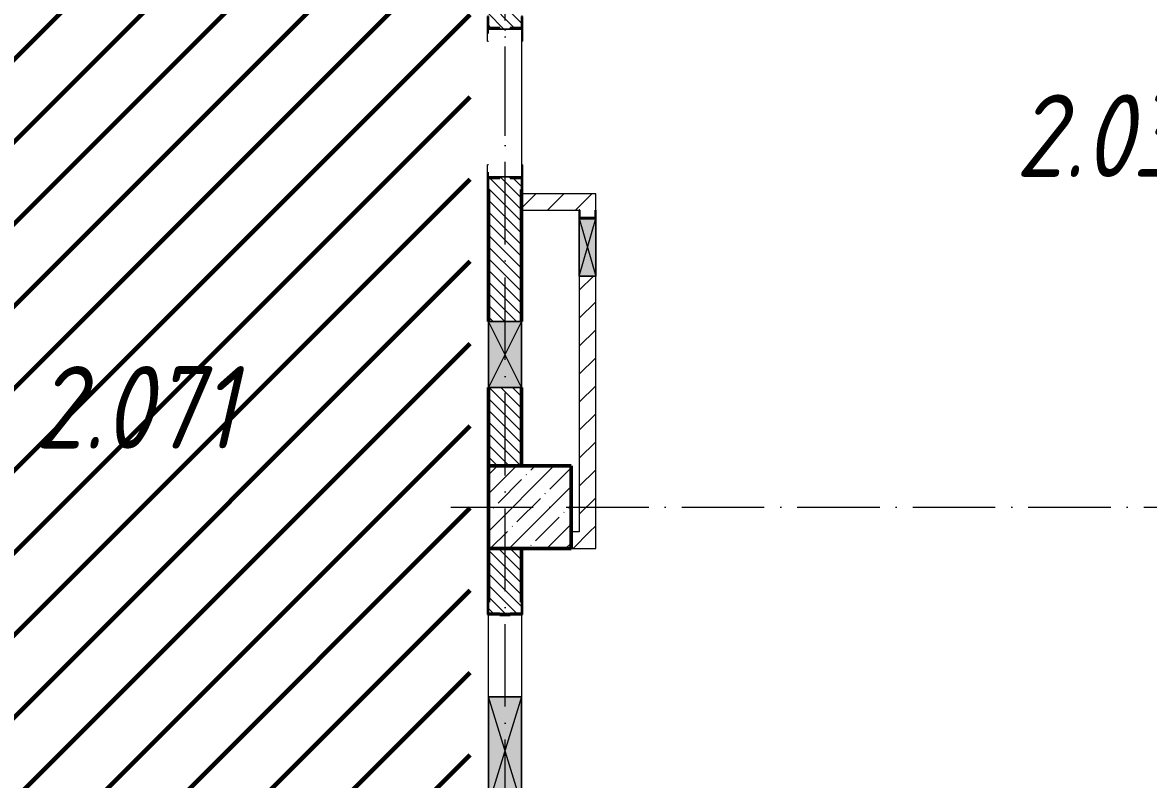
# Model space of a CAD drawing. Header units: millimetres. Extents: x -606178 to 312196, y -19338 to 632709.
# Drawn here: x -174476 to -167651, y 487475 to 492063 of the extents above; entities that cross this region are included whole.
import ezdxf

# ---------------------------------------------------------------- set-up
doc = ezdxf.new("R2010")
doc.units = ezdxf.units.MM
doc.linetypes.add('50_200_ШТРИХ_1Т_ш5_п1_п1_', pattern=[700, 500, -100, 0, -100])
for name, color, linetype, lineweight in [('6.4.1) Окр пт с инж. ПТ2.16', 3, 'Continuous', 60), ('A-DETL-GENF-OTLN', 7, 'Continuous', 9), ('A-GENM-____-MCUT', 7, 'Continuous', 25), ('A-GENM-____-OTLN', 7, 'Continuous', 9), ('A-GENM-____-OTLN-1', 7, 'Continuous', 25), ('A-GLAZ-____-OTLN', 7, 'Continuous', 9), ('A-WALL-____-MCUT-2', 7, 'Continuous', 50), ('A-WALL-____-PATT-1', 7, 'Continuous', 9), ('A-WALL-FNSH-MCUT-1', 7, 'Continuous', 9), ('I-WALL-____-OTLN', 7, 'Continuous', 9), ('S-COLS-____-MCUT', 7, 'Continuous', 50), ('S-COLS-____-OTLN', 7, 'Continuous', 9), ('S-GRID-____-OTLN-1', 7, '50_200_ШТРИХ_1Т_ш5_п1_п1_', 9), ('Марки помещений', 7, 'Continuous', 9)]:
    doc.layers.add(name, color=color, linetype=linetype, lineweight=lineweight)
doc.styles.add('ISOCPEUR_I_3', font='isocpeui.ttf', dxfattribs={"width": 0.85, "height": 2.2})
pattern_1 = [(135, (-264901.3, 451794.26), (-35.35534, -35.35534), [])]
pattern_2 = [(45, (-264901.3, 451794.26), (-84.85281, 84.85281), [])]

# ---------------------------------------------------------------- blocks, each defined once
blk = doc.blocks.new('BSC_Колонна _Прямоугольная - 500х500-V31-АР1_План отверстий 2 этажа в осях 1-64_А-ГГ')
at = {"layer": 'S-COLS-____-OTLN'}
h = blk.add_hatch(dxfattribs=at)
h.set_pattern_fill('FP_60', color=256, style=0, pattern_type=2)
h.set_pattern_definition([(45, (-93500, -37331.04), (-114.04925, 114.04925), []), (45, (-93385.95, -37331.04), (-114.04925, 114.04925), [201.613, -40.323, 3.353, -36.97])])
h.paths.add_polyline_path([(-250, -250), (250, -250), (250, 250), (-250, 250)], flags=0)
at = {"layer": 'S-COLS-____-MCUT'}
for p, q in [((250, 250), (-250, 250)), ((-250, 250), (-250, -250)), ((250, -250), (250, 250)), ((-250, -250), (250, -250))]:
    blk.add_line(p, q, dxfattribs=at)
blk = doc.blocks.new('Фахверк_СКБ_Уголок - 200_3960-28268576-АР1_План отверстий 2 этажа в осях 1-64_А-ГГ')
at = {"layer": 'A-GENM-____-MCUT'}
for p, q in [((200, 156), (125, 156)), ((125, 156), (125, 81)), ((131, 81), (131, 150)), ((131, 150), (200, 150)), ((200, 150), (200, 156)), ((125, 81), (131, 81)), ((131, 19), (125, 19)), ((125, 19), (125, -56)), ((131, -50), (131, 19)), ((125, -56), (200, -56)), ((200, -50), (131, -50)), ((200, -56), (200, -50))]:
    blk.add_line(p, q, dxfattribs=at)
blk = doc.blocks.new('154_Стойка_СКБ_Уголок - СМ-2480_200-28346303-АР1_План отверстий 2 этажа в осях 1-64_А-ГГ')
at = {"layer": 'A-GENM-____-MCUT'}
for p, q in [((125, 156), (125, 81)), ((200, 156), (125, 156)), ((131, 81), (131, 150)), ((131, 150), (200, 150)), ((200, 150), (200, 156)), ((125, 81), (131, 81)), ((131, 19), (125, 19)), ((125, 19), (125, -56)), ((131, -50), (131, 19)), ((125, -56), (200, -56)), ((200, -50), (131, -50)), ((200, -56), (200, -50))]:
    blk.add_line(p, q, dxfattribs=at)
blk = doc.blocks.new('Стойка_Влож_Полоса боковая - Полоса-28213942-АР1_План отверстий 2 этажа в осях 1-64_А-ГГ')
at = {"layer": 'A-GENM-____-OTLN'}
for p, q in [((-5, 60), (0, 60)), ((-5, -60), (-5, 60)), ((0, 31), (0, -31)), ((0, -60), (-5, -60))]:
    blk.add_line(p, q, dxfattribs=at)
blk = doc.blocks.new('Стойка_Влож_Уголок_Опорный - Уголок-28213941-АР1_План отверстий 2 этажа в осях 1-64_А-ГГ')
at = {"layer": 'A-GENM-____-OTLN'}
for p, q in [((-212, -6), (-212, 0)), ((0, 0), (0, -6)), ((-212, -75), (-212, -6)), ((-212, -6), (-206, -6)), ((-6, -6), (0, -6)), ((0, -6), (0, -75)), ((-212, -75), (-206, -75)), ((-6, -75), (0, -75))]:
    blk.add_line(p, q, dxfattribs=at)
blk = doc.blocks.new('AR_Отверстие прямоугольное _в стене_ - AR_Отверстие прямоугольное _в стене__ОВ-36845443-АР1_План отверстий 2 этажа в осях 1-64_А-ГГ')
at = {"layer": 'A-GLAZ-____-OTLN'}
blk.add_hatch(color=256, dxfattribs=at).paths.add_polyline_path([(325, 100), (-325, 100), (-325, -100), (325, -100)], flags=0)
at = {"layer": 'A-DETL-GENF-OTLN'}
for p, q in [((-325, -100), (-325, 100)), ((-325, 100), (325, 100)), ((325, 100), (-325, -100)), ((-325, 100), (325, -100)), ((325, 100), (-325, 100)), ((-325, 100), (-325, -100)), ((325, 100), (325, -100)), ((325, -100), (325, 100)), ((325, -100), (-325, -100)), ((-325, -100), (325, -100))]:
    blk.add_line(p, q, dxfattribs=at)
blk = doc.blocks.new('AR_Отверстие прямоугольное _в стене_ - AR_Отверстие прямоугольное _в стене__ОВ-36848196-АР1_План отверстий 2 этажа в осях 1-64_А-ГГ')
at = {"layer": 'A-GLAZ-____-OTLN'}
blk.add_hatch(color=256, dxfattribs=at).paths.add_polyline_path([(-175, -50), (175, -50), (175, 50), (-175, 50), (-175, -47)], flags=0)
at = {"layer": 'A-DETL-GENF-OTLN'}
for p, q in [((-175, -50), (-175, 50)), ((-175, 50), (175, 50)), ((175, 50), (-175, -50)), ((-175, 50), (175, -50)), ((175, 50), (-175, 50)), ((-175, 50), (-175, -50)), ((175, -50), (-175, -50)), ((-175, -50), (175, -50))]:
    blk.add_line(p, q, dxfattribs=at)
blk = doc.blocks.new('AR_Отверстие прямоугольное _в стене_ - AR_Отверстие прямоугольное _в стене__ОВ-36848373-АР1_План отверстий 2 этажа в осях 1-64_А-ГГ')
at = {"layer": 'A-GLAZ-____-OTLN'}
blk.add_hatch(color=256, dxfattribs=at).paths.add_polyline_path([(200, 100), (-200, 100), (-200, -100), (200, -100)], flags=0)
at = {"layer": 'A-DETL-GENF-OTLN'}
for p, q in [((-200, -100), (-200, 100)), ((-200, 100), (200, 100)), ((200, 100), (-200, -100)), ((-200, 100), (200, -100)), ((200, 100), (-200, 100)), ((-200, 100), (-200, -100)), ((200, 100), (200, -100)), ((200, -100), (200, 100)), ((200, -100), (-200, -100)), ((-200, -100), (200, -100))]:
    blk.add_line(p, q, dxfattribs=at)
blk = doc.blocks.new('154_Фахверк_СКБ_Швеллер - Тип_100_3960_зеркало-36793856-АР1_План отверстий 2 этажа в осях 1-64_А-ГГ')
at = {"layer": 'A-GENM-____-MCUT'}
for p, q in [((175, 50), (125, 50)), ((125, 50), (125, -50)), ((128, 47), (175, 47)), ((128, -47), (128, 47)), ((175, 47), (175, 50)), ((125, -50), (175, -50)), ((175, -47), (128, -47)), ((175, -50), (175, -47))]:
    blk.add_line(p, q, dxfattribs=at)

msp = doc.modelspace()

# ---------------------------------------------------------------- hatches: boundary and pattern name
at = {"layer": '6.4.1) Окр пт с инж. ПТ2.16'}
h = msp.add_hatch(dxfattribs=at)
h.set_pattern_fill('ANSI31', color=256, scale=111)
h.paths.add_polyline_path([(-171763.3011, 493763.3011), (-172313.3011, 493763.3011), (-172282.8065, 494690.3933), (-175508.8065, 494690.3933), (-175539.3011, 478087.3011), (-174939.3011, 478087.3011), (-174939.3011, 476875.3011), (-171763.3011, 476875.3011)])
h.paths.add_polyline_path([(-171763.3011, 476875.3011), (-174939.3011, 476875.3011), (-174924.1531, 474383.4251), (-175540.0709, 474375.3011), (-175539.3011, 471331.8405), (-175539.3011, 457987.3011), (-175039.3011, 457987.3011), (-175039.3011, 450237.3011), (-172099.3011, 450237.3011), (-172099.3011, 450487.3011), (-171763.3011, 476575.3011)])
at = {"layer": 'A-WALL-____-PATT-1'}
h = msp.add_hatch(dxfattribs=at)
h.set_pattern_fill('FP_6', color=256, style=0, pattern_type=2)
h.set_pattern_definition(pattern_1)
h.paths.add_polyline_path([(-171651.3011, 489375.3011), (-171451.3011, 489375.3011), (-171451.3011, 489850.3011), (-171651.3011, 489850.3011)], flags=0)
h.paths.add_polyline_path([(-171451.3011, 490250.3011), (-171451.3011, 491119.3011), (-171520.3011, 491119.3011), (-171520.3011, 491125.3011), (-171582.3011, 491125.3011), (-171582.3011, 491119.3011), (-171651.3011, 491119.3011), (-171651.3011, 490250.3011), (-171538.3978, 490250.3011)], flags=0)
h.paths.add_polyline_path([(-171582.3011, 492025.3011), (-171520.3011, 492025.3011), (-171520.3011, 492031.3011), (-171451.3011, 492031.3011), (-171451.3011, 494225.3011), (-171651.3011, 494225.3011), (-171651.3011, 492031.3011), (-171582.3011, 492031.3011)], flags=0)
h = msp.add_hatch(dxfattribs=at)
h.set_pattern_fill('FP_4', color=256, style=0, pattern_type=2)
h.set_pattern_definition(pattern_2)
h.paths.add_polyline_path([(-171001.3011, 490925.3011), (-171001.3011, 491025.3011), (-171451.3011, 491025.3011), (-171451.3011, 490925.3011), (-171004.3011, 490925.3011)], flags=0)
h = msp.add_hatch(dxfattribs=at)
h.set_pattern_fill('FP_4', color=256, style=0, pattern_type=2)
h.set_pattern_definition(pattern_2)
h.paths.add_polyline_path([(-171101.3011, 488975.3011), (-171001.3011, 488975.3011), (-171001.3011, 490525.3011), (-171101.3011, 490525.3011), (-171101.3011, 490369.9035)], flags=0)
h.paths.add_polyline_path([(-171004.3011, 490878.3011), (-171004.3011, 490925.3011), (-171098.3011, 490925.3011), (-171098.3011, 490878.3011)], flags=0)
h = msp.add_hatch(dxfattribs=at)
h.set_pattern_fill('FP_4', color=256, style=0, pattern_type=2)
h.set_pattern_definition(pattern_2)
h.paths.add_polyline_path([(-171001.3011, 488875.3011), (-171001.3011, 488975.3011), (-171151.3011, 488975.3011), (-171151.3011, 488875.3011)], flags=0)
h = msp.add_hatch(dxfattribs=at)
h.set_pattern_fill('FP_6', color=256, style=0, pattern_type=2)
h.set_pattern_definition(pattern_1)
h.paths.add_polyline_path([(-171451.3011, 486375.3011), (-171451.3011, 486769.3011), (-171520.3011, 486769.3011), (-171520.3011, 486775.3011), (-171582.3011, 486775.3011), (-171582.3011, 486769.3011), (-171651.3011, 486769.3011), (-171651.3011, 486375.3011), (-171491.3011, 486375.3011)], flags=0)
h.paths.add_polyline_path([(-171520.3011, 488475.3011), (-171520.3011, 488481.3011), (-171451.3011, 488481.3011), (-171451.3011, 488875.3011), (-171651.3011, 488875.3011), (-171651.3011, 488481.3011), (-171582.3011, 488481.3011), (-171582.3011, 488475.3011)], flags=0)

# ---------------------------------------------------------------- linework, layer by layer
at = {"layer": 'A-WALL-____-MCUT-2'}
for p, q in [((-171651.3011, 491050.3011), (-171651.3011, 490250.3011)), ((-171451.3011, 490250.3011), (-171451.3011, 491050.3011)), ((-171651.3011, 489850.3011), (-171651.3011, 489375.3011)), ((-171451.3011, 489375.3011), (-171451.3011, 489850.3011)), ((-171651.3011, 488875.3011), (-171651.3011, 488550.3011)), ((-171451.3011, 488550.3011), (-171451.3011, 488875.3011)), ((-171582.3011, 488475.3011), (-171520.3011, 488475.3011))]:
    msp.add_line(p, q, dxfattribs=at)
at = {"layer": 'A-WALL-FNSH-MCUT-1'}
for p, q in [((-171001.3011, 491025.3011), (-171451.3011, 491025.3011)), ((-171001.3011, 490925.3011), (-171001.3011, 491025.3011)), ((-171451.3011, 490925.3011), (-171101.3011, 490925.3011)), ((-171101.3011, 490525.3011), (-171101.3011, 488975.3011)), ((-171001.3011, 488875.3011), (-171001.3011, 490525.3011)), ((-171101.3011, 488975.3011), (-171151.3011, 488975.3011)), ((-171151.3011, 488875.3011), (-171001.3011, 488875.3011))]:
    msp.add_line(p, q, dxfattribs=at)
at = {"layer": 'I-WALL-____-OTLN'}
for p, q in [((-171651.3011, 491995.3011), (-171651.3011, 492025.3011)), ((-171451.3011, 492025.3011), (-171451.3011, 491125.3011)), ((-171651.3011, 491125.3011), (-171651.3011, 491155.3011)), ((-171651.3011, 487975.3011), (-171651.3011, 488475.3011)), ((-171451.3011, 488475.3011), (-171451.3011, 487975.3011))]:
    msp.add_line(p, q, dxfattribs=at)
at = {"layer": 'S-GRID-____-OTLN-1'}
for p, q in [((-171551.3011, 491375.8881), (-171551.3011, 542687.1106)), ((-171551.3011, 447311.6528), (-171551.3011, 501675.2188)), ((-171880.0367, 489125.3011), (-160826.8945, 489125.3011))]:
    msp.add_line(p, q, dxfattribs=at)

# ---------------------------------------------------------------- block references
at = {"layer": 'A-GENM-____-OTLN'}
msp.add_blockref('Стойка_Влож_Уголок_Опорный - Уголок-28213941-АР1_План отверстий 2 этажа в осях 1-64_А-ГГ', (-171445.3011, 492025.3011), dxfattribs=at)
for name, p, rotation in [('Стойка_Влож_Полоса боковая - Полоса-28213942-АР1_План отверстий 2 этажа в осях 1-64_А-ГГ', (-171551.3011, 492025.3011), 89.99999999999991), ('Стойка_Влож_Уголок_Опорный - Уголок-28213941-АР1_План отверстий 2 этажа в осях 1-64_А-ГГ', (-171657.3011, 491125.3011), 180), ('Стойка_Влож_Полоса боковая - Полоса-28213942-АР1_План отверстий 2 этажа в осях 1-64_А-ГГ', (-171551.3011, 491125.3011), 269.9999999999999)]:
    msp.add_blockref(name, p, dxfattribs=dict(at, rotation=rotation))
at = {"layer": 'A-GENM-____-OTLN-1'}
for name, p, rotation in [('154_Стойка_СКБ_Уголок - СМ-2480_200-28346303-АР1_План отверстий 2 этажа в осях 1-64_А-ГГ', (-171501.3011, 491900.3011), 89.9999999999999), ('154_Стойка_СКБ_Уголок - СМ-2480_200-28346303-АР1_План отверстий 2 этажа в осях 1-64_А-ГГ', (-171601.3011, 491250.3011), 269.9999999999999), ('154_Фахверк_СКБ_Швеллер - Тип_100_3960_зеркало-36793856-АР1_План отверстий 2 этажа в осях 1-64_А-ГГ', (-171051.3011, 490750.3011), 89.99999999999659), ('Фахверк_СКБ_Уголок - 200_3960-28268576-АР1_План отверстий 2 этажа в осях 1-64_А-ГГ', (-171501.3011, 488350.3011), 89.9999999999999)]:
    msp.add_blockref(name, p, dxfattribs=dict(at, rotation=rotation))
at = {"layer": 'A-GLAZ-____-OTLN'}
for name, p, rotation in [('AR_Отверстие прямоугольное _в стене_ - AR_Отверстие прямоугольное _в стене__ОВ-36848196-АР1_План отверстий 2 этажа в осях 1-64_А-ГГ', (-171051.3011, 490700.3011), 89.99999999999659), ('AR_Отверстие прямоугольное _в стене_ - AR_Отверстие прямоугольное _в стене__ОВ-36848373-АР1_План отверстий 2 этажа в осях 1-64_А-ГГ', (-171551.3011, 490050.3011), 269.9999999999999), ('AR_Отверстие прямоугольное _в стене_ - AR_Отверстие прямоугольное _в стене__ОВ-36845443-АР1_План отверстий 2 этажа в осях 1-64_А-ГГ', (-171551.3011, 487650.3011), 269.9999999999999)]:
    msp.add_blockref(name, p, dxfattribs=dict(at, rotation=rotation))
at = {"layer": 'S-COLS-____-OTLN'}
msp.add_blockref('BSC_Колонна _Прямоугольная - 500х500-V31-АР1_План отверстий 2 этажа в осях 1-64_А-ГГ', (-171401.3011, 489125.3011), dxfattribs=at)

# ---------------------------------------------------------------- texts
at = {"layer": 'Марки помещений', "char_height": 500, "attachment_point": 1, "style": 'ISOCPEUR_I_3'}
for s, insert, width in [('2.036', (-168457.6319, 491626.955), 785.65375), ('2.071', (-174399.9078, 489980.6983), 737.5525)]:
    msp.add_mtext(s, dxfattribs=dict(at, insert=insert, width=width))

doc.saveas('drawing.dxf')
